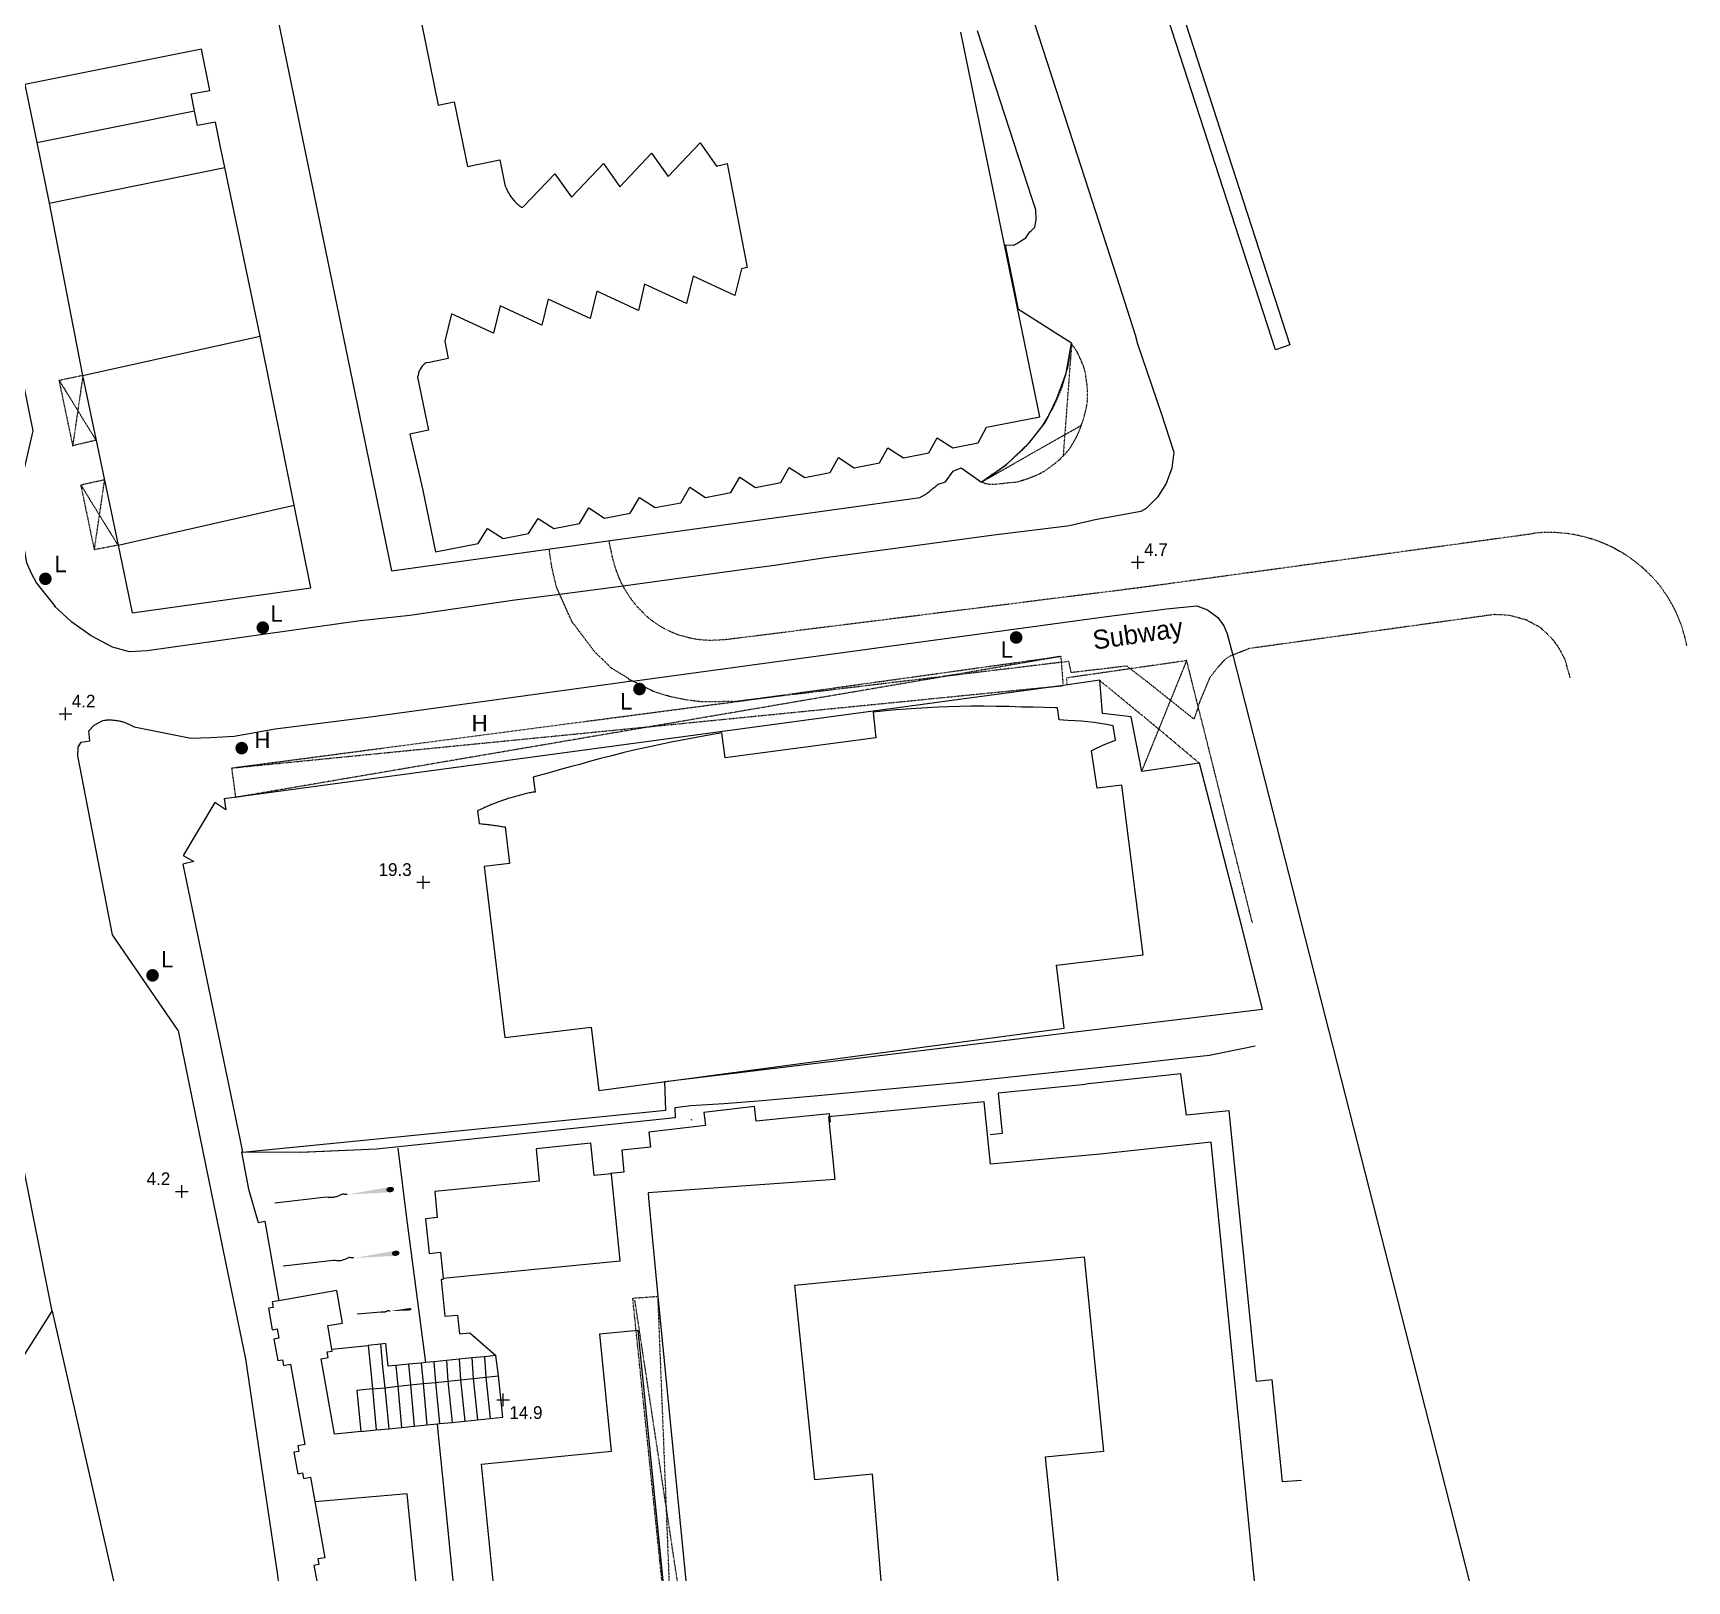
# Model space of a CAD drawing. Header units: millimetres. Extents: x 833924389 to 835767163, y 817400000 to 818811854.
# Drawn here: x 835482890 to 835612924, y 817400000 to 817521638 of the extents above; entities that cross this region are included whole.
import ezdxf
from ezdxf.enums import TextEntityAlignment as Align

# ---------------------------------------------------------------- set-up
doc = ezdxf.new("R2010")
doc.units = ezdxf.units.MM
doc.header["$LTSCALE"] = 10
doc.header["$MEASUREMENT"] = 0
doc.linetypes.add('11SW4B$1$DGN Style 5', pattern=[1.174922, 0.503538, -0.671384])
doc.layers.add('01_Base_Plan', color=5, linetype='Continuous', lineweight=5)
doc.styles.add('11SW4B$0$Style-ENGINEERING', font='ENGINEERING.shx')
doc.styles.add('11SW4B$0$Style-WORKING', font='WORKING.shx')

# ---------------------------------------------------------------- blocks, each defined once
blk = doc.blocks.new('11SW4B$0$SPOTHT')
at = {"layer": '01_Base_Plan', "linetype": 'Continuous', "lineweight": 13}
for p, q in [((-0.5, 0), (0.5, 0)), ((0, -0.5), (0, 0.5))]:
    blk.add_line(p, q, dxfattribs=at)
blk = doc.blocks.new('11SW4B$0$UTILP')
at = {"layer": '01_Base_Plan', "linetype": 'Continuous', "lineweight": 13}
h = blk.add_hatch(color=256, dxfattribs=at)
edge = h.paths.add_edge_path()
edge.add_arc((0, 0), 0.5, 0, 360)
blk = doc.blocks.new('11SW4B$0$UTIFH')
at = {"layer": '01_Base_Plan', "linetype": 'Continuous', "lineweight": 13}
h = blk.add_hatch(color=256, dxfattribs=at)
edge = h.paths.add_edge_path()
edge.add_arc((0, 0), 0.5, 0, 360)

msp = doc.modelspace()

# ---------------------------------------------------------------- hatches: boundary and pattern name
at = {"layer": '01_Base_Plan', "linetype": 'Continuous'}
h = msp.add_hatch(color=256, dxfattribs=at)
edge = h.paths.add_edge_path()
edge.add_ellipse((835510972, 817430754), major_axis=(-308, -37), ratio=0.6833333, start_angle=0, end_angle=360)
h = msp.add_hatch(color=256, dxfattribs=at)
edge = h.paths.add_edge_path()
edge.add_ellipse((835511401, 817425749), major_axis=(-301, -35), ratio=0.6833333, start_angle=0, end_angle=360)
h = msp.add_hatch(color=256, dxfattribs=at)
edge = h.paths.add_edge_path()
edge.add_ellipse((835512510, 817421348), major_axis=(-141, -13), ratio=0.6833333, start_angle=0, end_angle=360)

# ---------------------------------------------------------------- linework, layer by layer
for p, q in [((835483181, 817513049), (835495591, 817515530)), ((835483181, 817513049), (835484161, 817508275)), ((835484161, 817508275), (835497962, 817511080)), ((835500750, 817497821), (835497962, 817511080)), ((835484161, 817508275), (835486782, 817494738)), ((835486782, 817494738), (835500750, 817497821)), ((835503431, 817484530), (835500750, 817497821)), ((835486782, 817494738), (835489569, 817481395)), ((835489569, 817481395), (835503431, 817484530)), ((835534674, 817436190), (835534667, 817436262)), ((835509885, 817433921), (835503837, 817433676)), ((835505952, 817430160), (835501894, 817429679)), ((835506506, 817425188), (835502549, 817424734)), ((835484398, 817421205), (835489205, 817400000)), ((835510222, 817421130), (835508372, 817420953)), ((835506373, 817418219), (835509241, 817418507)), ((835509584, 817415084), (835509868, 817411861))]:
    msp.add_line(p, q, dxfattribs=at)
at = {"layer": '01_Base_Plan', "linetype": '11SW4B$1$DGN Style 5'}
for p, q in [((835487840, 817489641), (835486003, 817489206)), ((835486634, 817486139), (835488501, 817486547)), ((835568556, 817469279), (835566763, 817470755)), ((835498830, 817461575), (835498521, 817463888)), ((835530040, 817422220), (835531999, 817422362)), ((835532333, 817400000), (835530040, 817422220))]:
    msp.add_line(p, q, dxfattribs=at)
at = {"layer": '01_Base_Plan', "linetype": 'Continuous', "flags": 128}
for points in [[(835534787, 817651353), (835544930, 817620064), (835556435, 817584694), (835556793, 817583593), (835564619, 817559440), (835565121, 817557348), (835566743, 817550000), (835569017, 817539698), (835571402, 817528948), (835581701, 817497141), (835581185, 817496966), (835580570, 817496756), (835570227, 817528669), (835569603, 817530735), (835566711, 817540906), (835564117, 817550000), (835559377, 817566621), (835555865, 817578654), (835555282, 817580670), (835554580, 817582830), (835554190, 817583963)], [(835468901, 817545898), (835471398, 817542606), (835472360, 817541362), (835477836, 817515055), (835482873, 817490383), (835482156, 817487317), (835481477, 817484971), (835482383, 817480028), (835482703, 817479236), (835483161, 817478420), (835484621, 817476585)], [(835501403, 817526310), (835511065, 817479377), (835548159, 817484519), (835552606, 817485136), (835553139, 817485437), (835553214, 817485498), (835553288, 817485559), (835553364, 817485619), (835553439, 817485681), (835553515, 817485742), (835553591, 817485804), (835553668, 817485867), (835553746, 817485930), (835553824, 817485993), (835553902, 817486056), (835553980, 817486120), (835554059, 817486183), (835554624, 817486365), (835555243, 817487208), (835555864, 817487466), (835557453, 817486359), (835559399, 817487718), (835561244, 817489477), (835562484, 817491071), (835563374, 817492930), (835564120, 817494900), (835564524, 817497259), (835560378, 817499909), (835559341, 817504988), (835559975, 817504961), (835560058, 817505005), (835560143, 817505050), (835560228, 817505095), (835560938, 817505546), (835561272, 817506010), (835561341, 817506081), (835561409, 817506152), (835561644, 817506396), (835561765, 817506960), (835561721, 817507749), (835561447, 817508603), (835557148, 817521807)], [(835512793, 817525539), (835514737, 817515984)], [(835561245, 817523591), (835565015, 817512001), (835568112, 817502429), (835569542, 817497913), (835569716, 817497215), (835571579, 817491764), (835572571, 817488694), (835572416, 817487437), (835571987, 817486245), (835571304, 817485178), (835570401, 817484289), (835569995, 817484038), (835566399, 817483389), (835564481, 817482949), (835564192, 817482889), (835558431, 817482173), (835551467, 817481239), (835545204, 817480401), (835540997, 817479772), (835539384, 817479559), (835530238, 817478299), (835529293, 817478176), (835524303, 817477524), (835524303, 817477524), (835520768, 817477063), (835512504, 817475870), (835508623, 817475456)], [(835514737, 817515984), (835516011, 817516243), (835517048, 817511148), (835519595, 817511666), (835519994, 817509706), (835520016, 817509622), (835520052, 817509529), (835520091, 817509437), (835520133, 817509346), (835520177, 817509257), (835520223, 817509168), (835520272, 817509081), (835520323, 817508995), (835520377, 817508910), (835520433, 817508827), (835520491, 817508746), (835520551, 817508666), (835520613, 817508588), (835520678, 817508512), (835520745, 817508437), (835520813, 817508364), (835520884, 817508294), (835520956, 817508225), (835521031, 817508158), (835521107, 817508093), (835521185, 817508030), (835521264, 817507970), (835521395, 817507960), (835523922, 817510587), (835525216, 817508738), (835527737, 817511400), (835529031, 817509551), (835531521, 817512213), (835532815, 817510364), (835535336, 817513026), (835536630, 817511177), (835537469, 817511386), (835539036, 817503225), (835538596, 817503113), (835538074, 817501008), (835534788, 817502532), (835534257, 817500388), (835530971, 817501911), (835530502, 817499829), (835527216, 817501352), (835526685, 817499208), (835523399, 817500732), (835522898, 817498681), (835519612, 817500204), (835519081, 817498060), (835515795, 817499584), (835515254, 817497431), (835515529, 817496058), (835514059, 817495763), (835513793, 817495725), (835513709, 817495670), (835513629, 817495609), (835513555, 817495543), (835513486, 817495470), (835513423, 817495393), (835513365, 817495311), (835513315, 817495225), (835513270, 817495135), (835513233, 817495042), (835513204, 817494947), (835513181, 817494850), (835513166, 817494751), (835513106, 817494600), (835513990, 817490443), (835512523, 817490131), (835513511, 817485835), (835514530, 817480882), (835517885, 817481535), (835518618, 817482710), (835519847, 817481916), (835521845, 817482304), (835522615, 817483501), (835523844, 817482707), (835525841, 817483096), (835526598, 817484319), (835527826, 817483526), (835529824, 817483914), (835530581, 817485138), (835531809, 817484344), (835533807, 817484732), (835534537, 817485942), (835535765, 817485149), (835537763, 817485537), (835538465, 817486734), (835539693, 817485940), (835541691, 817486328), (835542339, 817487511), (835543567, 817486718), (835545565, 817487106), (835546213, 817488275), (835547441, 817487481), (835549439, 817487870), (835550086, 817489052), (835551315, 817488259), (835553313, 817488647), (835553974, 817489844), (835555202, 817489050), (835557200, 817489438), (835557861, 817490662), (835562039, 817491486), (835555828, 817521706)], [(835495591, 817515530), (835495322, 817516854), (835496781, 817517125), (835496120, 817520364), (835482249, 817517587), (835483181, 817513049)], [(835497962, 817511080), (835497634, 817512669), (835497230, 817514628), (835495824, 817514381), (835495591, 817515530)], [(835482038, 817417475), (835484398, 817421205), (835482984, 817428293), (835474091, 817473035), (835468661, 817498792), (835468415, 817500000)], [(835489569, 817481395), (835490688, 817476077), (835504737, 817478056), (835503431, 817484530)], [(835508616, 817475450), (835491851, 817473082), (835490473, 817473025), (835489141, 817473377), (835487470, 817474260), (835485928, 817475353), (835484541, 817476638)], [(835494296, 817443256), (835489144, 817450773), (835486397, 817464842), (835486431, 817465484), (835486446, 817465512), (835486670, 817465911), (835487347, 817466022), (835487278, 817466818), (835487693, 817467252), (835488374, 817467630), (835488498, 817467645), (835488563, 817467651), (835488628, 817467656), (835488693, 817467660), (835488758, 817467663), (835488824, 817467664), (835488889, 817467665), (835488955, 817467664), (835489020, 817467662), (835489085, 817467659), (835489150, 817467655), (835489216, 817467650), (835489281, 817467644), (835489346, 817467636), (835489410, 817467628), (835489475, 817467618), (835489540, 817467607), (835489604, 817467595), (835489668, 817467582), (835489732, 817467568), (835489795, 817467552), (835489858, 817467536), (835489921, 817467518), (835489984, 817467500), (835490046, 817467480), (835490108, 817467459), (835490170, 817467437), (835490231, 817467414), (835490292, 817467390), (835490352, 817467365), (835490412, 817467339), (835490472, 817467312), (835490531, 817467283), (835490836, 817467131), (835495302, 817466224), (835496877, 817466280), (835498703, 817466385), (835501933, 817466970), (835509420, 817467910), (835529991, 817470739), (835530030, 817470719), (835567113, 817475773), (835572014, 817476387)], [(835572014, 817476387), (835574396, 817476631), (835575238, 817476325), (835576054, 817475724), (835576525, 817475069), (835576780, 817474432), (835577208, 817472756), (835595802, 817400000)], [(835532628, 817436985), (835532549, 817439240), (835579563, 817444944), (835577896, 817451513), (835574590, 817464256), (835570057, 817463609), (835569231, 817467901), (835566984, 817468168), (835566756, 817470785), (835563880, 817470359), (835497920, 817461469), (835498041, 817460584), (835497191, 817461167), (835494691, 817456999), (835495529, 817456527), (835494660, 817456317), (835499169, 817434601), (835499356, 817433698), (835520786, 817435815), (835532628, 817436985)], [(835527377, 817438549), (835563956, 817443436), (835563362, 817448386), (835570163, 817449202), (835568503, 817462537), (835566553, 817462310), (835566113, 817465232), (835566195, 817465280), (835566284, 817465327), (835566552, 817465462), (835566732, 817465548), (835567006, 817465672), (835567189, 817465751), (835567467, 817465864), (835567654, 817465935), (835568001, 817466061), (835567809, 817467187), (835567295, 817467298), (835566803, 817467388), (835566309, 817467463), (835565812, 817467524), (835565314, 817467569), (835564815, 817467598), (835564249, 817467623), (835563558, 817467662), (835563435, 817468618), (835563255, 817468621), (835562368, 817468647), (835561520, 817468673), (835560618, 817468674), (835559618, 817468708), (835558618, 817468729), (835557618, 817468738), (835556618, 817468733), (835555719, 817468718), (835554819, 817468692), (835554020, 817468660), (835553221, 817468621), (835552322, 817468566), (835551524, 817468509), (835550727, 817468443), (835549930, 817468369), (835548947, 817468269), (835549141, 817466248), (835537293, 817464673), (835537055, 817466659), (835536024, 817466464), (835535023, 817466280), (835534051, 817466090), (835533069, 817465903), (835532089, 817465705), (835531111, 817465495), (835530136, 817465274), (835529260, 817465065), (835528387, 817464846), (835527516, 817464619), (835526648, 817464383), (835525883, 817464171), (835525111, 817463964), (835524266, 817463731), (835523467, 817463511), (835522669, 817463301), (835522210, 817463162), (835522370, 817461995), (835522186, 817461981), (835522088, 817461962), (835521990, 817461941), (835521893, 817461920), (835521795, 817461899), (835521697, 817461877), (835521600, 817461855), (835521503, 817461832), (835521405, 817461808), (835521308, 817461784), (835521211, 817461759), (835521115, 817461734), (835521018, 817461708), (835520922, 817461682), (835520825, 817461655), (835520729, 817461628), (835520633, 817461600), (835520537, 817461571), (835520442, 817461542), (835520346, 817461513), (835520251, 817461483), (835520155, 817461452), (835520060, 817461421), (835519966, 817461389), (835519871, 817461357), (835519776, 817461324), (835519682, 817461291), (835519588, 817461257), (835519494, 817461223), (835519400, 817461188), (835519307, 817461152), (835519214, 817461116), (835519121, 817461080), (835519028, 817461043), (835518935, 817461005), (835518842, 817460967), (835518750, 817460928), (835518658, 817460889), (835518566, 817460850), (835518475, 817460810), (835518383, 817460769), (835518292, 817460728), (835518201, 817460686), (835518111, 817460644), (835518020, 817460601), (835517930, 817460558), (835517842, 817460515), (835517961, 817459522), (835518119, 817459500), (835518219, 817459490), (835518318, 817459479), (835518418, 817459469), (835518517, 817459458), (835518617, 817459446), (835518716, 817459434), (835518815, 817459422), (835518914, 817459410), (835519013, 817459397), (835519113, 817459384), (835519212, 817459370), (835519311, 817459356), (835519410, 817459342), (835519509, 817459327), (835519607, 817459312), (835519706, 817459297), (835519805, 817459281), (835519904, 817459265), (835520007, 817459264), (835520352, 817456389), (835518366, 817456150), (835519980, 817442697), (835526782, 817443513), (835527377, 817438549)], [(835494296, 817443256), (835496199, 817433885), (835498021, 817425041), (835499586, 817417441), (835500856, 817408907), (835502078, 817400641), (835502173, 817400000)], [(835578966, 817442013), (835575389, 817441295), (835572444, 817440967), (835569736, 817440666), (835568804, 817440562), (835555836, 817439174), (835544579, 817438108), (835539908, 817437694), (835537193, 817437504), (835534600, 817437322), (835533342, 817437185), (835533386, 817436390), (835509885, 817433921), (835503959, 817433658)], [(835577294, 817441694), (835575389, 817441295), (835572444, 817440967), (835569736, 817440666), (835568804, 817440562), (835555836, 817439174), (835544579, 817438108), (835539908, 817437694), (835537193, 817437504), (835534600, 817437322), (835533342, 817437185)], [(835582611, 817407890), (835581128, 817407774), (835580325, 817415792), (835579072, 817415667), (835576942, 817436938), (835573568, 817436601), (835573131, 817439853), (835565640, 817439030)], [(835565642, 817439012), (835558775, 817438323), (835559083, 817435150), (835558135, 817435055)], [(835533342, 817437185), (835533386, 817436390), (835509885, 817433921)], [(835545576, 817436054), (835545512, 817436697), (835539731, 817436118), (835539615, 817437280), (835535641, 817436821), (835535761, 817435790), (835531307, 817435275), (835531426, 817434081), (835529174, 817433855), (835529348, 817432114), (835528277, 817432007)], [(835578934, 817400000), (835577830, 817411210), (835577830, 817411212), (835575520, 817434470), (835566799, 817433542), (835558160, 817432750), (835557680, 817437650), (835545440, 817436470), (835545930, 817431550), (835531262, 817430508), (835531280, 817430090), (835531999, 817422362), (835534208, 817400000)], [(835514020, 817425730), (835514917, 817425842), (835515140, 817423780), (835518600, 817424130), (835529060, 817425160), (835528360, 817431980), (835527000, 817431850), (835526740, 817434390), (835522440, 817433960), (835522680, 817431420), (835516890, 817430840), (835514470, 817430590), (835514660, 817428550), (835513750, 817428450), (835514020, 817425730)], [(835503959, 817433658), (835499285, 817433681), (835499823, 817430794)], [(835511579, 817434011), (835512220, 817428716), (835513750, 817417159)], [(835499823, 817430794), (835500597, 817428168), (835501114, 817428259), (835502218, 817422019), (835501701, 817421928), (835501778, 817421492), (835501399, 817421425), (835501698, 817419736), (835502077, 817419803), (835502207, 817419065), (835501828, 817418998), (835502127, 817417309), (835502506, 817417376), (835502583, 817416940), (835503134, 817417038), (835504253, 817410711), (835503702, 817410613), (835503779, 817410177), (835503400, 817410110), (835503698, 817408421), (835504078, 817408488), (835504155, 817408053), (835504706, 817408150), (835505825, 817401823), (835505274, 817401725), (835505351, 817401290), (835504972, 817401223), (835505188, 817400000)], [(835507597, 817430355), (835507533, 817430362), (835507470, 817430369), (835507407, 817430376), (835507343, 817430383), (835507280, 817430390), (835507218, 817430387), (835507157, 817430368), (835507098, 817430339), (835507039, 817430308), (835506980, 817430282), (835506920, 817430260), (835506860, 817430238), (835506800, 817430217), (835506740, 817430195), (835506680, 817430173), (835506540, 817430138), (835506385, 817430123), (835506227, 817430125), (835506079, 817430138), (835505952, 817430160)], [(835508109, 817425373), (835508048, 817425380), (835507986, 817425387), (835507924, 817425394), (835507862, 817425401), (835507801, 817425408), (835507740, 817425405), (835507681, 817425387), (835507624, 817425359), (835507566, 817425329), (835507508, 817425304), (835507450, 817425283), (835507391, 817425262), (835507333, 817425241), (835507274, 817425220), (835507215, 817425199), (835507078, 817425165), (835506927, 817425151), (835506774, 817425153), (835506629, 817425167), (835506506, 817425188)], [(835549570, 817400000), (835548890, 817408380), (835544350, 817407940), (835542790, 817423230), (835565530, 817425480), (835567050, 817410160), (835562460, 817409720), (835563474, 817400000)], [(835515154, 817423696), (835514977, 817423678), (835515265, 817420795), (835516260, 817420895), (835516407, 817419426), (835517225, 817419508), (835519267, 817417711)], [(835506373, 817418219), (835506077, 817420061), (835507222, 817420264), (835506769, 817422824), (835502218, 817422019)], [(835510972, 817421202), (835510943, 817421206), (835510914, 817421210), (835510885, 817421213), (835510857, 817421217), (835510828, 817421221), (835510800, 817421220), (835510772, 817421212), (835510745, 817421200), (835510718, 817421186), (835510690, 817421175), (835510663, 817421166), (835510635, 817421156), (835510608, 817421147), (835510581, 817421138), (835510553, 817421129), (835510489, 817421114), (835510418, 817421109), (835510347, 817421111), (835510279, 817421119), (835510222, 817421130)], [(835519267, 817417711), (835518375, 817417622), (835517380, 817417522), (835516385, 817417423), (835515390, 817417323), (835514395, 817417224), (835513750, 817417159), (835513400, 817417124), (835512405, 817417024), (835511410, 817416925), (835510811, 817416865), (835510634, 817418646), (835510198, 817418602), (835509241, 817418507), (835509419, 817416725), (835509584, 817415084)], [(835510198, 817418602), (835510376, 817416826), (835510540, 817415184), (835510540, 817415184), (835510863, 817411961)], [(835519057, 817400000), (835518140, 817409162), (835528369, 817410186), (835527445, 817419410), (835530432, 817419709), (835532405, 817400000)], [(835508669, 817411741), (835507435, 817411617), (835506583, 817411532), (835505547, 817417465), (835506098, 817417562), (835506021, 817417998), (835506400, 817418065), (835506373, 817418219)], [(835509584, 817415084), (835510540, 817415184), (835510540, 817415184), (835511573, 817415293), (835512567, 817415397), (835513562, 817415502), (835514519, 817415602), (835515513, 817415706), (835516508, 817415811), (835517502, 817415915), (835518497, 817416020), (835519491, 817416124), (835519267, 817417711)], [(835514395, 817417224), (835514519, 817415602), (835514843, 817412359)], [(835515390, 817417323), (835515513, 817415706), (835515838, 817412459)], [(835516385, 817417423), (835516508, 817415811), (835516833, 817412558)], [(835517380, 817417522), (835517502, 817415915), (835517828, 817412658)], [(835518375, 817417622), (835518497, 817416020), (835518823, 817412757)], [(835511410, 817416925), (835511573, 817415293), (835511858, 817412060)], [(835512405, 817417024), (835512567, 817415397), (835512853, 817412160)], [(835513400, 817417124), (835513562, 817415502), (835513848, 817412259)], [(835514656, 817412340), (835514843, 817412359), (835515838, 817412459), (835516833, 817412558), (835517828, 817412658), (835518823, 817412757), (835519818, 817412857), (835519493, 817416108)], [(835509584, 817415084), (835508355, 817414959), (835508669, 817411741), (835509868, 817411861), (835510863, 817411961), (835511858, 817412060), (835512853, 817412160), (835513848, 817412259), (835514656, 817412340)], [(835514656, 817412340), (835514716, 817411743), (835515177, 817407131), (835515891, 817400000)], [(835512982, 817400000), (835512297, 817406842), (835505047, 817406221)]]:
    msp.add_lwpolyline(points, dxfattribs=at)
at = {"layer": '01_Base_Plan', "linetype": '11SW4B$1$DGN Style 5', "flags": 128}
for points in [[(835564524, 817497259), (835564266, 817495512), (835563783, 817493812), (835563084, 817492190), (835562072, 817490529), (835560836, 817489028), (835559399, 817487718), (835557453, 817486359)], [(835564545, 817497216), (835564005, 817490076), (835563878, 817488395)], [(835565313, 817490818), (835565321, 817490839), (835565355, 817490935), (835565388, 817491031), (835565420, 817491128), (835565451, 817491225), (835565481, 817491322), (835565510, 817491419), (835565538, 817491516), (835565565, 817491614), (835565591, 817491711), (835565615, 817491808), (835565639, 817491906), (835565662, 817492003), (835565683, 817492100), (835565704, 817492196), (835565723, 817492293), (835565741, 817492389), (835565756, 817492486), (835565770, 817492584), (835565781, 817492682), (835565789, 817492781), (835565796, 817492881), (835565801, 817492981), (835565804, 817493081), (835565805, 817493181), (835565804, 817493282), (835565802, 817493383), (835565798, 817493485), (835565792, 817493586), (835565786, 817493688), (835565778, 817493789), (835565768, 817493891), (835565758, 817493992), (835565747, 817494093), (835565734, 817494194), (835565721, 817494295), (835565707, 817494395), (835565693, 817494495), (835565678, 817494595), (835565662, 817494694), (835565646, 817494793), (835565630, 817494891), (835565613, 817494988), (835565593, 817495085), (835565569, 817495181), (835565542, 817495277), (835565512, 817495372), (835565480, 817495467), (835565446, 817495561), (835565409, 817495655), (835565371, 817495748), (835565331, 817495841), (835565290, 817495934), (835565248, 817496026), (835565205, 817496118), (835565161, 817496209), (835565118, 817496300), (835565075, 817496390), (835565032, 817496481), (835564988, 817496570), (835564939, 817496657), (835564886, 817496741), (835564829, 817496823), (835564771, 817496905), (835564711, 817496986), (835564651, 817497067), (835564545, 817497216)], [(835486795, 817494727), (835484927, 817494335), (835486003, 817489206)], [(835484950, 817494320), (835486405, 817491965), (835487840, 817489641)], [(835486795, 817494727), (835486810, 817494750), (835486405, 817491965), (835486003, 817489206)], [(835557453, 817486359), (835564005, 817490076), (835565313, 817490818)], [(835563878, 817488395), (835563918, 817488435), (835563988, 817488508), (835564056, 817488582), (835564123, 817488657), (835564188, 817488733), (835564251, 817488810), (835564313, 817488888), (835564372, 817488967), (835564429, 817489047), (835564484, 817489128), (835564537, 817489210), (835564589, 817489293), (835564639, 817489378), (835564689, 817489463), (835564738, 817489549), (835564786, 817489637), (835564833, 817489725), (835564879, 817489814), (835564924, 817489904), (835564968, 817489995), (835565011, 817490086), (835565053, 817490178), (835565094, 817490271), (835565135, 817490364), (835565174, 817490458), (835565212, 817490553), (835565249, 817490648), (835565285, 817490743), (835565313, 817490818)], [(835557453, 817486359), (835557702, 817486273), (835557799, 817486245), (835557896, 817486220), (835557994, 817486200), (835558092, 817486186), (835558191, 817486182), (835558290, 817486182), (835558389, 817486185), (835558489, 817486190), (835558588, 817486197), (835558688, 817486206), (835558787, 817486216), (835558887, 817486228), (835558987, 817486240), (835559087, 817486253), (835559187, 817486265), (835559286, 817486278), (835559386, 817486291), (835559486, 817486302), (835559585, 817486313), (835559685, 817486321), (835559786, 817486327), (835559887, 817486333), (835559988, 817486340), (835560088, 817486349), (835560187, 817486361), (835560286, 817486378), (835560382, 817486401), (835560477, 817486430), (835560571, 817486462), (835560666, 817486494), (835560761, 817486525), (835560857, 817486557), (835560952, 817486590), (835561048, 817486623), (835561144, 817486656), (835561239, 817486690), (835561334, 817486725), (835561429, 817486760), (835561523, 817486797), (835561617, 817486835), (835561710, 817486873), (835561803, 817486913), (835561894, 817486955), (835561985, 817486998), (835562074, 817487042), (835562163, 817487088), (835562250, 817487136), (835562336, 817487185), (835562420, 817487237), (835562503, 817487290), (835562585, 817487346), (835562666, 817487402), (835562748, 817487459), (835562830, 817487518), (835562912, 817487577), (835562993, 817487637), (835563074, 817487698), (835563155, 817487760), (835563235, 817487823), (835563314, 817487887), (835563393, 817487952), (835563471, 817488018), (835563549, 817488085), (835563625, 817488153), (835563700, 817488222), (835563774, 817488292), (835563847, 817488363), (835563878, 817488395)], [(835486634, 817486139), (835488092, 817483777), (835489553, 817481412)], [(835486634, 817486139), (835487692, 817481060), (835489553, 817481412)], [(835488501, 817486547), (835488092, 817483777), (835487692, 817481060)], [(835612924, 817473472), (835612915, 817473521), (835612905, 817473570), (835612895, 817473619), (835612885, 817473668), (835612874, 817473716), (835612863, 817473765), (835612852, 817473814), (835612841, 817473863), (835612830, 817473912), (835612818, 817473960), (835612807, 817474009), (835612795, 817474057), (835612783, 817474106), (835612770, 817474154), (835612758, 817474203), (835612745, 817474251), (835612732, 817474299), (835612718, 817474348), (835612705, 817474396), (835612691, 817474444), (835612677, 817474492), (835612663, 817474540), (835612649, 817474588), (835612635, 817474636), (835612620, 817474683), (835612605, 817474731), (835612590, 817474779), (835612574, 817474826), (835612559, 817474874), (835612543, 817474921), (835612527, 817474969), (835612511, 817475016), (835612495, 817475063), (835612478, 817475110), (835612461, 817475158), (835612444, 817475205), (835612427, 817475251), (835612410, 817475298), (835612392, 817475345), (835612374, 817475392), (835612356, 817475439), (835612338, 817475485), (835612320, 817475532), (835612313, 817475548), (835612301, 817475578), (835612282, 817475624), (835612263, 817475671), (835612244, 817475717), (835612225, 817475763), (835612205, 817475809), (835612185, 817475855), (835612165, 817475901), (835612145, 817475946), (835612124, 817475992), (835612104, 817476037), (835612083, 817476083), (835612062, 817476128), (835612041, 817476174), (835612019, 817476219), (835611998, 817476264), (835611976, 817476309), (835611954, 817476354), (835611932, 817476398), (835611909, 817476443), (835611887, 817476488), (835611864, 817476532), (835611841, 817476577), (835611818, 817476621), (835611794, 817476665), (835611771, 817476709), (835611747, 817476753), (835611723, 817476797), (835611699, 817476841), (835611674, 817476885), (835611650, 817476928), (835611625, 817476972), (835611600, 817477015), (835611575, 817477058), (835611550, 817477101), (835611524, 817477144), (835611499, 817477187), (835611473, 817477230), (835611447, 817477273), (835611421, 817477315), (835611394, 817477358), (835611368, 817477400), (835611341, 817477442), (835611314, 817477484), (835611287, 817477526), (835611136, 817477718), (835611034, 817477891), (835611004, 817477931), (835610974, 817477971), (835610944, 817478011), (835610913, 817478051), (835610885, 817478087), (835610883, 817478090), (835610852, 817478130), (835610821, 817478169), (835610790, 817478208), (835610758, 817478247), (835610727, 817478286), (835610695, 817478324), (835610663, 817478363), (835610631, 817478401), (835610599, 817478440), (835610567, 817478478), (835610534, 817478516), (835610501, 817478553), (835610469, 817478591), (835610436, 817478629), (835610402, 817478666), (835610369, 817478703), (835610335, 817478740), (835610302, 817478777), (835610268, 817478814), (835610234, 817478851), (835610199, 817478887), (835610165, 817478923), (835610131, 817478960), (835610096, 817478996), (835610061, 817479031), (835610026, 817479067), (835609991, 817479103), (835609956, 817479138), (835609920, 817479173), (835609884, 817479208), (835609849, 817479243), (835609813, 817479278), (835609776, 817479313), (835609740, 817479347), (835609704, 817479381), (835609667, 817479415), (835609630, 817479449), (835609594, 817479483), (835609557, 817479517), (835609519, 817479550), (835609482, 817479583), (835609445, 817479616), (835609407, 817479649), (835609369, 817479682), (835609331, 817479715), (835609293, 817479747), (835609255, 817479779), (835609217, 817479811), (835609178, 817479843), (835609139, 817479875), (835609101, 817479906), (835609062, 817479938), (835609023, 817479969), (835608983, 817480000), (835608944, 817480031), (835608905, 817480062), (835608865, 817480092), (835608825, 817480122), (835608785, 817480153), (835608745, 817480182), (835608705, 817480212), (835608665, 817480242), (835608624, 817480271), (835608584, 817480301), (835608543, 817480330), (835608502, 817480359), (835608461, 817480387), (835608420, 817480416), (835608379, 817480444), (835608338, 817480472), (835608296, 817480500), (835608255, 817480528), (835608213, 817480556), (835608171, 817480583), (835608129, 817480610), (835608087, 817480637), (835608045, 817480664), (835608003, 817480691), (835607960, 817480717), (835607918, 817480743), (835607875, 817480769), (835607832, 817480795), (835607789, 817480821), (835607746, 817480846), (835607703, 817480872), (835607660, 817480897), (835607455, 817481001), (835607266, 817481114), (835607222, 817481137), (835607193, 817481152), (835607177, 817481160), (835607133, 817481183), (835607088, 817481205), (835607043, 817481228), (835606998, 817481250), (835606954, 817481272), (835606920, 817481288), (835606909, 817481294), (835606863, 817481315), (835606818, 817481337), (835606773, 817481358), (835606727, 817481379), (835606688, 817481396), (835606682, 817481399), (835606636, 817481420), (835606591, 817481440), (835606545, 817481460), (835606499, 817481480), (835606453, 817481500), (835606407, 817481519), (835606361, 817481539), (835606315, 817481558), (835606268, 817481577), (835606222, 817481595), (835606176, 817481614), (835606129, 817481632), (835606082, 817481650), (835606036, 817481668), (835605989, 817481686), (835605942, 817481703), (835605895, 817481720), (835605848, 817481737), (835605801, 817481754), (835605754, 817481771), (835605707, 817481787), (835605659, 817481803), (835605612, 817481819), (835605564, 817481835), (835605517, 817481850), (835605469, 817481866), (835605422, 817481881), (835605374, 817481896), (835605326, 817481910), (835605278, 817481925), (835605230, 817481939), (835605182, 817481953), (835605134, 817481967), (835605086, 817481980), (835605038, 817481994), (835604990, 817482007), (835604941, 817482020), (835604893, 817482033), (835604845, 817482045), (835604796, 817482057), (835604748, 817482069), (835604699, 817482081), (835604650, 817482093), (835604602, 817482104), (835604553, 817482115), (835604504, 817482126), (835604455, 817482137), (835604407, 817482148), (835604358, 817482158), (835604309, 817482168), (835604260, 817482178), (835604211, 817482188), (835604162, 817482197), (835604112, 817482206), (835604063, 817482216), (835604014, 817482224), (835603965, 817482233), (835603915, 817482241), (835603866, 817482249), (835603817, 817482257), (835603767, 817482265), (835603718, 817482272), (835603668, 817482280), (835603619, 817482287), (835603569, 817482293), (835603520, 817482300), (835603470, 817482306), (835603421, 817482313), (835603371, 817482318), (835603321, 817482324), (835603272, 817482330), (835603222, 817482335), (835603172, 817482340), (835603122, 817482345), (835603072, 817482349), (835603023, 817482353), (835602973, 817482358), (835602923, 817482362), (835602873, 817482365), (835602823, 817482369), (835602773, 817482372), (835602723, 817482375), (835602674, 817482378), (835602624, 817482380), (835602574, 817482383), (835602524, 817482385), (835602474, 817482387), (835602424, 817482388), (835602374, 817482390), (835602324, 817482391), (835602274, 817482392), (835602224, 817482393), (835602174, 817482393), (835602124, 817482394), (835602074, 817482394), (835602024, 817482394), (835601974, 817482393), (835601924, 817482393), (835601874, 817482392), (835601824, 817482391), (835601774, 817482390), (835601724, 817482388), (835601674, 817482386), (835601624, 817482385), (835601574, 817482382), (835601524, 817482380), (835601474, 817482377), (835601424, 817482375), (835601374, 817482372), (835601324, 817482368), (835601275, 817482365), (835601225, 817482361), (835601175, 817482357), (835601125, 817482353), (835601075, 817482349), (835601025, 817482344), (835600976, 817482339), (835600926, 817482334), (835600724, 817482279), (835584261, 817480021), (835583816, 817479960), (835583816, 817479960), (835583023, 817479851), (835582651, 817479800), (835582651, 817479800), (835569991, 817478063), (835566696, 817477649), (835537201, 817473949), (835536772, 817473940), (835536722, 817473936), (835536673, 817473932), (835536623, 817473929), (835536573, 817473927), (835536523, 817473924), (835536473, 817473922), (835536423, 817473920), (835536373, 817473919), (835536323, 817473917), (835536273, 817473917), (835536223, 817473916), (835536173, 817473916), (835536123, 817473916), (835536073, 817473916), (835536023, 817473917), (835535973, 817473918), (835535923, 817473920), (835535873, 817473921), (835535823, 817473923), (835535773, 817473926), (835535723, 817473929), (835535673, 817473932), (835535623, 817473935), (835535574, 817473939), (835535524, 817473943), (835535474, 817473947), (835535424, 817473952), (835535374, 817473957), (835535325, 817473962), (835535275, 817473968), (835535225, 817473974), (835535176, 817473980), (835535126, 817473987), (835535077, 817473994), (835535027, 817474001), (835534978, 817474009), (835534928, 817474017), (835534879, 817474025), (835534830, 817474034), (835534781, 817474042), (835534732, 817474052), (835534682, 817474061), (835534633, 817474071), (835534584, 817474081), (835534184, 817474188), (835533764, 817474303), (835533717, 817474319), (835533670, 817474335), (835533623, 817474352), (835533575, 817474369), (835533528, 817474386), (835533482, 817474403), (835533435, 817474421), (835533388, 817474439), (835533342, 817474457), (835533295, 817474476), (835533249, 817474495), (835533203, 817474514), (835533157, 817474534), (835533111, 817474554), (835533065, 817474574), (835533020, 817474594), (835532974, 817474615), (835532929, 817474636), (835532884, 817474657), (835532838, 817474679), (835532794, 817474701), (835532749, 817474723), (835532704, 817474746), (835532660, 817474768), (835532615, 817474792), (835532571, 817474815), (835532527, 817474839), (835532483, 817474863), (835532439, 817474887), (835532396, 817474911), (835532352, 817474936), (835532309, 817474961), (835532266, 817474987), (835532223, 817475012), (835532181, 817475038), (835532138, 817475065), (835532096, 817475091), (835532053, 817475118), (835532011, 817475145), (835531969, 817475172), (835531928, 817475200), (835531886, 817475228), (835531845, 817475256), (835531804, 817475284), (835531763, 817475313), (835531722, 817475342), (835531682, 817475371), (835531641, 817475401), (835531601, 817475431), (835531561, 817475461), (835531521, 817475491), (835531482, 817475521), (835531442, 817475552), (835531403, 817475583), (835531364, 817475615), (835531325, 817475646), (835531287, 817475678), (835531248, 817475710), (835531210, 817475742), (835531172, 817475775), (835531135, 817475808), (835531097, 817475841), (835531060, 817475874), (835531023, 817475908), (835530746, 817476202), (835530437, 817476511), (835530404, 817476549), (835530372, 817476587), (835530340, 817476625), (835530308, 817476664), (835530276, 817476702), (835530244, 817476741), (835530213, 817476780), (835530182, 817476819), (835530151, 817476858), (835530120, 817476898), (835530090, 817476937), (835530060, 817476977), (835530030, 817477017), (835530000, 817477057), (835529970, 817477098), (835529941, 817477138), (835529912, 817477179), (835529883, 817477220), (835529854, 817477260), (835529825, 817477302), (835529797, 817477343), (835529769, 817477384), (835529741, 817477426), (835529714, 817477467), (835529686, 817477509), (835529659, 817477551), (835529633, 817477593), (835529606, 817477636), (835529579, 817477678), (835529553, 817477721), (835529527, 817477764), (835529502, 817477807), (835529476, 817477850), (835529451, 817477893), (835529426, 817477936), (835529401, 817477979), (835529377, 817478023), (835529352, 817478067), (835529328, 817478111), (835529305, 817478155), (835529293, 817478176), (835529281, 817478199), (835529258, 817478243), (835529235, 817478287), (835529228, 817478299), (835529212, 817478332), (835529189, 817478376), (835529167, 817478421), (835529145, 817478466), (835529123, 817478511), (835529101, 817478556), (835529080, 817478601), (835529059, 817478647), (835529038, 817478692), (835529018, 817478738), (835528997, 817478783), (835528977, 817478829)], [(835603751, 817470981), (835603471, 817471958), (835603407, 817472180), (835603323, 817472474), (835603199, 817472682), (835603178, 817472727), (835603156, 817472773), (835603135, 817472818), (835603112, 817472862), (835603090, 817472907), (835603067, 817472951), (835603043, 817472996), (835603019, 817473039), (835602995, 817473083), (835602970, 817473127), (835602945, 817473170), (835602920, 817473213), (835602894, 817473256), (835602868, 817473299), (835602841, 817473341), (835602814, 817473383), (835602787, 817473425), (835602759, 817473466), (835602731, 817473508), (835602703, 817473549), (835602674, 817473590), (835602645, 817473631), (835602616, 817473671), (835602586, 817473711), (835602555, 817473751), (835602525, 817473790), (835602494, 817473830), (835602463, 817473869), (835602431, 817473907), (835602399, 817473946), (835602367, 817473984), (835602334, 817474022), (835602301, 817474059), (835602268, 817474097), (835602238, 817474129), (835601393, 817474927), (835600281, 817475515), (835599886, 817475625), (835599399, 817475760), (835599035, 817475861), (835598791, 817475897), (835597729, 817475938), (835585115, 817474188), (835585115, 817474188), (835584010, 817474035), (835584010, 817474035), (835578521, 817473273), (835577244, 817472770), (835577208, 817472756), (835576931, 817472647), (835576541, 817472357), (835576073, 817471838), (835575764, 817471444), (835575424, 817471010), (835574645, 817469170), (835574168, 817467723), (835572325, 817469196), (835570787, 817470424), (835569159, 817471682), (835568882, 817471896), (835564517, 817471380), (835564326, 817472259), (835563730, 817472187), (835554738, 817471108), (835538847, 817469199), (835538189, 817469108), (835535456, 817469080), (835535406, 817469087), (835535357, 817469093), (835535307, 817469099), (835535258, 817469105), (835535208, 817469111), (835535158, 817469117), (835535109, 817469123), (835535059, 817469129), (835535010, 817469135), (835534960, 817469141), (835534910, 817469147), (835534861, 817469154), (835534811, 817469159), (835534761, 817469166), (835534712, 817469172), (835534662, 817469178), (835534613, 817469184), (835534563, 817469190), (835534513, 817469196), (835534293, 817469223), (835534075, 817469267), (835534026, 817469277), (835533977, 817469287), (835533928, 817469297), (835533879, 817469307), (835533830, 817469317), (835533781, 817469327), (835533732, 817469337), (835533683, 817469347), (835533634, 817469357), (835533585, 817469366), (835533536, 817469376), (835533487, 817469386), (835533438, 817469396), (835533389, 817469406), (835533340, 817469416), (835533291, 817469426), (835533242, 817469436), (835533193, 817469446), (835533144, 817469456), (835532939, 817469497), (835532712, 817469568), (835532664, 817469583), (835532617, 817469598), (835532569, 817469613), (835532521, 817469628), (835532474, 817469643), (835532426, 817469658), (835532378, 817469673), (835532330, 817469688), (835532283, 817469702), (835532235, 817469717), (835532187, 817469732), (835532140, 817469747), (835532092, 817469762), (835532044, 817469777), (835531997, 817469792), (835531949, 817469807), (835531901, 817469822), (835531683, 817469890), (835531484, 817469987), (835531439, 817470009), (835531394, 817470031), (835531349, 817470053), (835531304, 817470074), (835531259, 817470096), (835531214, 817470118), (835531169, 817470140), (835531124, 817470162), (835531079, 817470184), (835531034, 817470205), (835530989, 817470227), (835530944, 817470249), (835530030, 817470719), (835529991, 817470739), (835529750, 817470811), (835529712, 817470908), (835529669, 817470934), (835529627, 817470960), (835529584, 817470986), (835529541, 817471012), (835529499, 817471038), (835529456, 817471064), (835529413, 817471090), (835529370, 817471115), (835529328, 817471141), (835529285, 817471167), (835529242, 817471193), (835529199, 817471219), (835529157, 817471245), (835529114, 817471271), (835529071, 817471297), (835529029, 817471323), (835528986, 817471349), (835528943, 817471375), (835528901, 817471400), (835528858, 817471426), (835528815, 817471452), (835528773, 817471478), (835528730, 817471504), (835528688, 817471530), (835528645, 817471556), (835528603, 817471581), (835528560, 817471607), (835528372, 817471721), (835528198, 817471891), (835528162, 817471926), (835528127, 817471961), (835528091, 817471996), (835528055, 817472030), (835528020, 817472065), (835527984, 817472100), (835527948, 817472135), (835527913, 817472170), (835527877, 817472205), (835527841, 817472239), (835527805, 817472274), (835527770, 817472309), (835527734, 817472344), (835527698, 817472379), (835527662, 817472414), (835527627, 817472449), (835527591, 817472484), (835527555, 817472519), (835527519, 817472553), (835527484, 817472588), (835527448, 817472623), (835527412, 817472658), (835527376, 817472693), (835527340, 817472728), (835527305, 817472763), (835527269, 817472798), (835527233, 817472833), (835527197, 817472868), (835527049, 817473012), (835526905, 817473204), (835526875, 817473244), (835526845, 817473284), (835526815, 817473323), (835526785, 817473363), (835526756, 817473403), (835526726, 817473443), (835526696, 817473483), (835526666, 817473522), (835526636, 817473562), (835526606, 817473602), (835526576, 817473642), (835526546, 817473682), (835526516, 817473722), (835526486, 817473762), (835526456, 817473802), (835526426, 817473841), (835526396, 817473881), (835526366, 817473921), (835526336, 817473961), (835526306, 817474001), (835526276, 817474041), (835526246, 817474081), (835526216, 817474121), (835526186, 817474161), (835526156, 817474201), (835526126, 817474241), (835526096, 817474281), (835526065, 817474321), (835526035, 817474361), (835526005, 817474401), (835525975, 817474441), (835525945, 817474481), (835525915, 817474521), (835525885, 817474561), (835525855, 817474601), (835525825, 817474641), (835525795, 817474681), (835525765, 817474721), (835525735, 817474760), (835525705, 817474800), (835525675, 817474840), (835525645, 817474880), (835525615, 817474920), (835525585, 817474960), (835525555, 817475000), (835525525, 817475040), (835525291, 817475342), (835525085, 817475788), (835525064, 817475833), (835525044, 817475878), (835525023, 817475924), (835525003, 817475969), (835524982, 817476015), (835524962, 817476060), (835524941, 817476106), (835524921, 817476152), (835524900, 817476197), (835524880, 817476243), (835524859, 817476288), (835524839, 817476334), (835524818, 817476379), (835524798, 817476425), (835524777, 817476470), (835524757, 817476516), (835524736, 817476562), (835524716, 817476607), (835524695, 817476653), (835524675, 817476698), (835524654, 817476744), (835524634, 817476790), (835524613, 817476835), (835524593, 817476881), (835524572, 817476926), (835524552, 817476972), (835524531, 817477018), (835524511, 817477063), (835524490, 817477109), (835524470, 817477154), (835524449, 817477200), (835524429, 817477245), (835524408, 817477291), (835524388, 817477336), (835524303, 817477524), (835524303, 817477524), (835524204, 817477746), (835524184, 817477791), (835524163, 817477837), (835524143, 817477882), (835524123, 817477927), (835524040, 817478111), (835523986, 817478344), (835523974, 817478392), (835523963, 817478441), (835523951, 817478489), (835523940, 817478538), (835523929, 817478587), (835523917, 817478636), (835523820, 817479049), (835523723, 817479463), (835523689, 817479606), (835523652, 817479852), (835523644, 817479901), (835523637, 817479951), (835523629, 817480000), (835523622, 817480050), (835523614, 817480099), (835523606, 817480148), (835523599, 817480198), (835523591, 817480247), (835523584, 817480297), (835523576, 817480346), (835523569, 817480396), (835523561, 817480445), (835523463, 817481107)], [(835528977, 817478829), (835528957, 817478875), (835528938, 817478921), (835528918, 817478967), (835528899, 817479013), (835528881, 817479060), (835528862, 817479106), (835528844, 817479153), (835528826, 817479199), (835528808, 817479246), (835528683, 817479629), (835528545, 817480054), (835528532, 817480102), (835528519, 817480151), (835528507, 817480199), (835528495, 817480248), (835528482, 817480296), (835528471, 817480345), (835528459, 817480393), (835528448, 817480442), (835528437, 817480491), (835528426, 817480540), (835528416, 817480589), (835528406, 817480637), (835528396, 817480687), (835528386, 817480736), (835528377, 817480785), (835528368, 817480834), (835528359, 817480883), (835528351, 817480932), (835528342, 817480982), (835528215, 817481488), (835528189, 817481767)], [(835498521, 817463888), (835538189, 817469108), (835538847, 817469199), (835563691, 817472657)], [(835563691, 817472657), (835555904, 817471306), (835554738, 817471108), (835531502, 817467147), (835498830, 817461575)], [(835563691, 817472657), (835563730, 817472187), (835563821, 817471077), (835563880, 817470359)], [(835573593, 817472321), (835569159, 817471682), (835564123, 817470956), (835564192, 817470416)], [(835570057, 817463609), (835571406, 817466933), (835572325, 817469196), (835573593, 817472321)], [(835578760, 817451715), (835574497, 817468719), (835573593, 817472321)], [(835498521, 817463888), (835531502, 817467147), (835563880, 817470359)], [(835574590, 817464257), (835571702, 817466689), (835571406, 817466933), (835568556, 817469279)], [(835531999, 817422362), (835532657, 817405879), (835532891, 817400000)], [(835533547, 817400000), (835532657, 817405879), (835530205, 817422063)]]:
    msp.add_lwpolyline(points, dxfattribs=at)
at = {"layer": '01_Base_Plan', "linetype": 'Continuous'}
for points in [[(835507597, 817430355), (835510997, 817430543), (835510947, 817430965)], [(835510972, 817421202), (835512519, 817421252), (835512501, 817421444)]]:
    msp.add_solid(points, dxfattribs=at)
at = {"layer": '01_Base_Plan', "linetype": 'Continuous', "extrusion": (0, 0, -1)}
msp.add_solid([(-835508109, 817425373), (-835511425, 817425544), (-835511377, 817425955)], dxfattribs=at)

# ---------------------------------------------------------------- block references
at = {"layer": '01_Base_Plan', "linetype": 'Continuous', "xscale": 1000, "yscale": 1000, "zscale": 1000}
for name, p in [('11SW4B$0$SPOTHT', (835569748, 817480049, 4700)), ('11SW4B$0$UTILP', (835483858, 817478751)), ('11SW4B$0$UTILP', (835500953, 817474912)), ('11SW4B$0$UTILP', (835560185, 817474142)), ('11SW4B$0$UTILP', (835530570, 817470088)), ('11SW4B$0$SPOTHT', (835485433, 817468139, 4200)), ('11SW4B$0$UTIFH', (835499291, 817465445)), ('11SW4B$0$SPOTHT', (835513572, 817454901, 19300)), ('11SW4B$0$UTILP', (835492285, 817447588)), ('11SW4B$0$SPOTHT', (835494596, 817430601, 4200)), ('11SW4B$0$SPOTHT', (835519840, 817414227, 14900))]:
    msp.add_blockref(name, p, dxfattribs=at)

# ---------------------------------------------------------------- texts
at = {"layer": '01_Base_Plan', "linetype": 'Continuous'}
for s, height, style, p in [('4.7', 1000, '11SW4B$0$Style-ENGINEERING', (835570248, 817480549, 4700)), ('L', 1300, '11SW4B$0$Style-WORKING', (835484580, 817479268)), ('L', 1300, '11SW4B$0$Style-WORKING', (835501547, 817475372)), ('L', 1300, '11SW4B$0$Style-WORKING', (835558985, 817472542)), ('4.2', 1000, '11SW4B$0$Style-ENGINEERING', (835485933, 817468639, 4200)), ('L', 1300, '11SW4B$0$Style-WORKING', (835529041, 817468479)), ('H', 1300, '11SW4B$0$Style-WORKING', (835517375, 817466762)), ('H', 1300, '11SW4B$0$Style-WORKING', (835500291, 817465445)), ('L', 1300, '11SW4B$0$Style-WORKING', (835492966, 817448212))]:
    msp.add_text(s, height=height, dxfattribs=dict(at, style=style)).set_placement(p)
at = {"layer": '01_Base_Plan', "linetype": 'Continuous', "style": '11SW4B$0$Style-WORKING'}
msp.add_text('Subway', height=1500, rotation=8.47113, dxfattribs=at).set_placement((835566325, 817473175))
at = {"layer": '01_Base_Plan', "linetype": 'Continuous', "style": '11SW4B$0$Style-ENGINEERING'}
for s, p in [('19.3', (835512655, 817455401, 19300)), ('4.2', (835493679, 817431101, 4200))]:
    msp.add_text(s, height=1000, dxfattribs=at).set_placement(p, align=Align.RIGHT)
msp.add_text('14.9', height=1000, dxfattribs=at).set_placement((835520340, 817413727, 14900), align=Align.TOP_LEFT)

doc.saveas('drawing.dxf')
